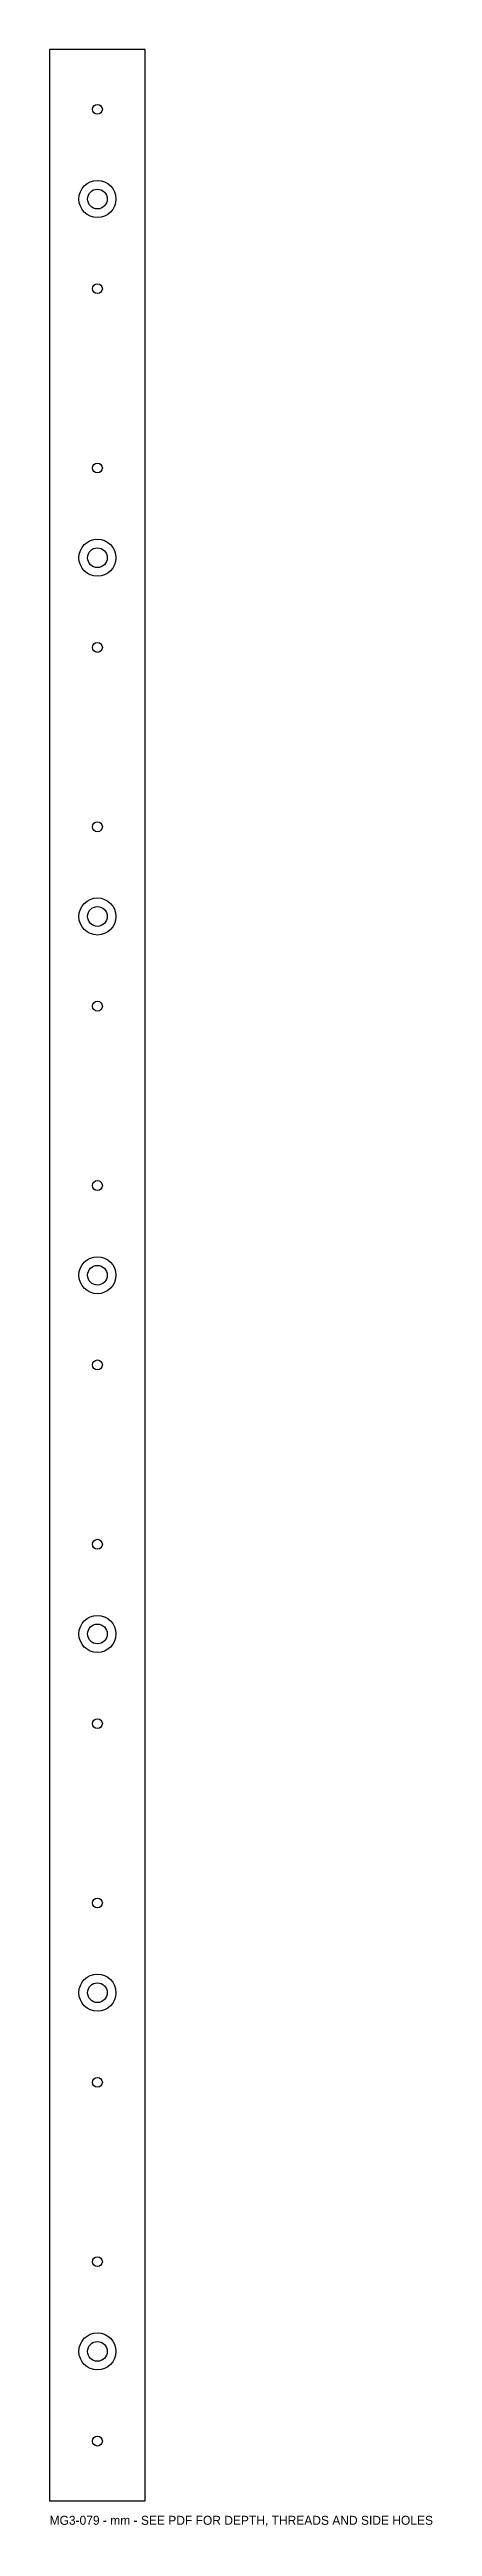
# Model space of a CAD drawing. Header units: millimetres. Extents: x 0 to 128, y -9 to 820.
import ezdxf

# ---------------------------------------------------------------- set-up
doc = ezdxf.new("R2010")
doc.units = ezdxf.units.MM
for name, color, linetype in [('NOTES', 2, 'Continuous'), ('OUTLINE', 7, 'Continuous'), ('REFERENCE_CSK', 5, 'Continuous'), ('TAP_PILOT', 1, 'Continuous'), ('THROUGH', 3, 'Continuous')]:
    doc.layers.add(name, color=color, linetype=linetype)

msp = doc.modelspace()

# ---------------------------------------------------------------- linework, layer by layer
at = {"layer": 'OUTLINE'}
msp.add_lwpolyline([(0, 0), (32, 0), (32, 820), (0, 820)], close=True, dxfattribs=at)
at = {"layer": 'REFERENCE_CSK'}
for centre in [(16, 770), (16, 650), (16, 530), (16, 410), (16, 290), (16, 170), (16, 50)]:
    msp.add_circle(centre, 6.2, dxfattribs=at)
at = {"layer": 'TAP_PILOT'}
for centre in [(16, 800), (16, 740), (16, 680), (16, 620), (16, 560), (16, 500), (16, 440), (16, 380), (16, 320), (16, 260), (16, 200), (16, 140), (16, 80), (16, 20)]:
    msp.add_circle(centre, 1.65, dxfattribs=at)
at = {"layer": 'THROUGH'}
for centre in [(16, 770), (16, 650), (16, 530), (16, 410), (16, 290), (16, 170), (16, 50)]:
    msp.add_circle(centre, 3.3, dxfattribs=at)

# ---------------------------------------------------------------- texts
at = {"layer": 'NOTES'}
msp.add_text('MG3-079 - mm - SEE PDF FOR DEPTH, THREADS AND SIDE HOLES', height=3, dxfattribs=at).set_placement((0, -8))

doc.saveas('drawing.dxf')
